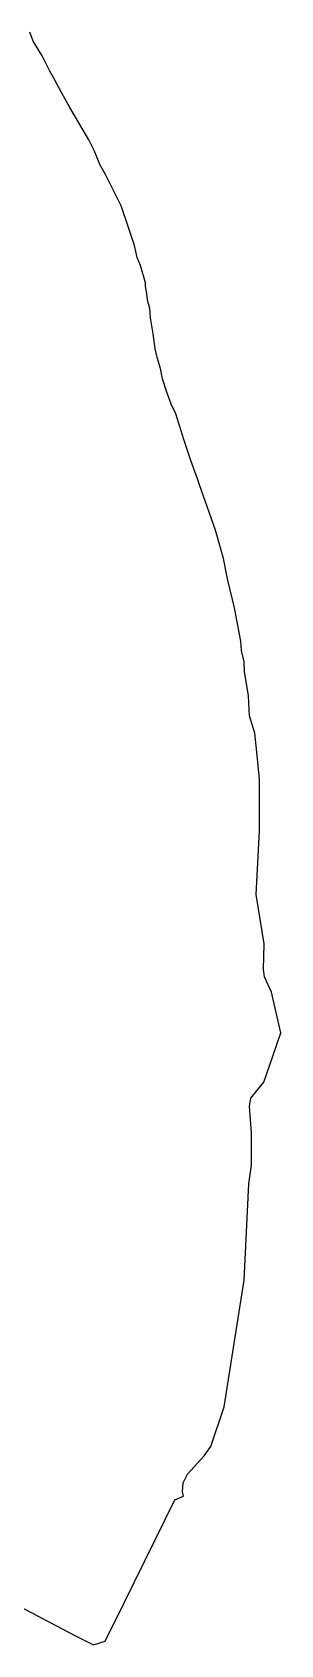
# Model space of a CAD drawing. Header units: inches. Extents: x -62624 to 51363, y -122611 to -15713.
# Drawn here: x 920 to 1128, y -102242 to -100891 of the extents above; entities that cross this region are included whole.
import ezdxf

# ---------------------------------------------------------------- set-up
doc = ezdxf.new("R2010")
doc.units = ezdxf.units.IN
doc.header["$MEASUREMENT"] = 0

msp = doc.modelspace()

# ---------------------------------------------------------------- linework, layer by layer
msp.add_lwpolyline([(861.8, -102184.7), (956, -102234.2), (971.4, -102241.9), (981.3, -102238.8), (997.4, -102206.3), (1039.6, -102120.6), (1046.9, -102117.5), (1046.1, -102113.4), (1046.8, -102106.3), (1050.2, -102099), (1064.4, -102083.7), (1069.8, -102075.9), (1081, -102042.7), (1097.9, -101936.5), (1101.6, -101855.8), (1104.1, -101840.2), (1104.1, -101813), (1102.3, -101790.8), (1103.5, -101783.9), (1109.2, -101776.8), (1114.3, -101770.5), (1121.5, -101749.5), (1128.5, -101729.1), (1120.6, -101695.1), (1114.9, -101682.3), (1114.1, -101676.3), (1114.7, -101654.7), (1107.8, -101613.2), (1110.8, -101560.1), (1110.8, -101516.7), (1108.4, -101494.2), (1106.7, -101478.3), (1102.2, -101463.7), (1101.5, -101447), (1098.2, -101426.5), (1097.7, -101418.5), (1095.6, -101409), (1095, -101401.2), (1090.1, -101374.6), (1088, -101366.1), (1083.8, -101348.8), (1080.5, -101331.8), (1078.1, -101322.8), (1073.8, -101308.1), (1060.3, -101270.1), (1058.6, -101265.2), (1053.2, -101249.8), (1047.5, -101233), (1040.6, -101210.5), (1036.5, -101202.5), (1033, -101192.6), (1029.5, -101181.4), (1027.7, -101172.6), (1025, -101163.3), (1023.1, -101156.2), (1021.6, -101143.5), (1019.4, -101130.2), (1018.8, -101122.3), (1017.1, -101116.6), (1015.9, -101108.1), (1015.1, -101104), (1015, -101101), (1010.8, -101086.4), (1008.1, -101079.6), (1005.8, -101069.6), (1000.5, -101053.8), (994.7, -101036.3), (981.5, -101010), (977.2, -101002.3), (972, -100989.9), (967.6, -100981.1), (951.7, -100954), (946.5, -100944.4), (941.2, -100934.8), (938.4, -100929.4), (934.9, -100923.5), (928.5, -100910.7), (920.9, -100898.3), (918.1, -100890.9)])

doc.saveas('drawing.dxf')
